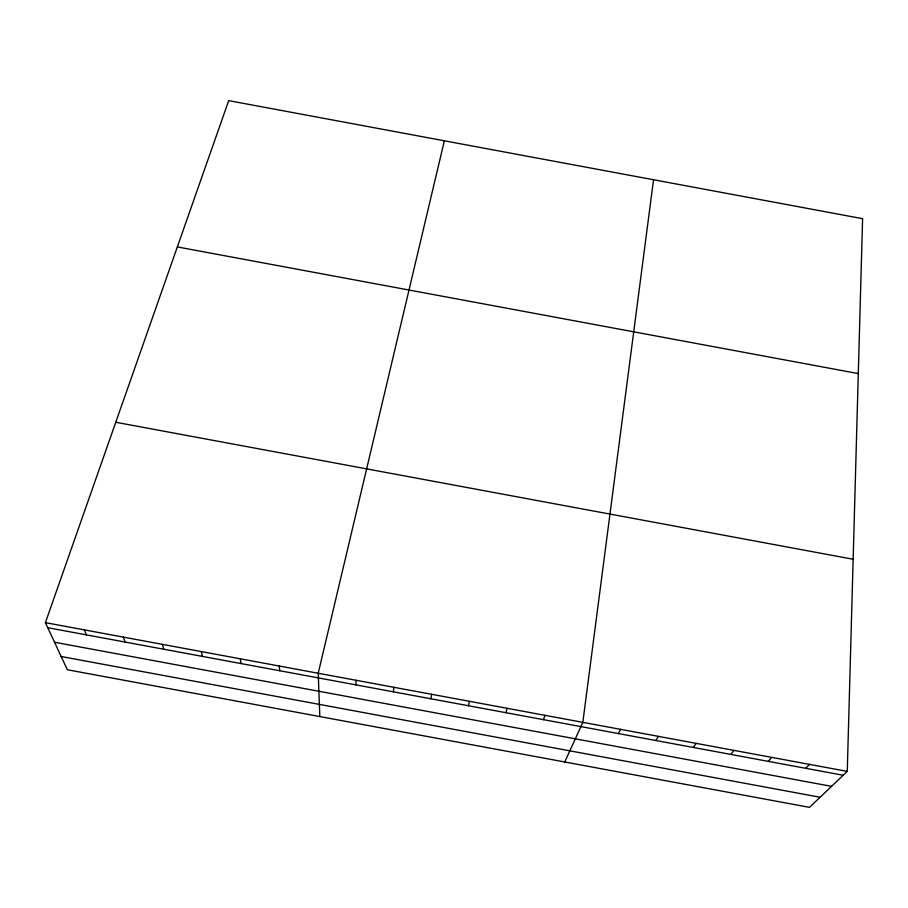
<?xml version="1.0" encoding="UTF-8"?>
<svg xmlns="http://www.w3.org/2000/svg" width="908" height="908" viewBox="0 0 908 908"><rect width="100%" height="100%" fill="white"/><g stroke="black" fill="none" stroke-linecap="round" stroke-linejoin="round"><path stroke-width="1.36" d="M847.266 771.391L862.6 218.68L228.703 100.64L45.4 622.65L67.34 669.741L809.493 807.36L847.266 771.391L45.4 622.65M355.902 684.87L356.038 680.274M393.414 691.828L393.845 687.288M653.533 179.75L582.834 722.337L564.742 761.971M430.914 698.785L431.652 694.291M468.414 705.743L469.447 701.305M444.353 140.797L318.22 673.259L319.832 716.56M505.904 712.701L507.254 708.319M543.404 719.647L545.038 715.334M618.371 733.55L620.618 729.351M655.848 740.508L658.402 736.354M693.326 747.454L696.186 743.368M730.804 754.412L733.959 750.371M768.27 761.358L771.732 757.374M805.736 768.304L809.493 764.377M177.332 246.931L858.298 373.597M115.77 422.265L853.145 559.249M47.761 627.712L843.203 775.262M54.525 642.24L831.558 786.351M61.176 656.507L820.106 797.258M84.387 629.88L86.43 634.885M123.363 637.11L125.1 642.058M162.35 644.34L163.769 649.231M201.326 651.569L202.427 656.405M240.291 658.799L241.085 663.578M279.255 666.029L279.743 670.751"/></g></svg>
